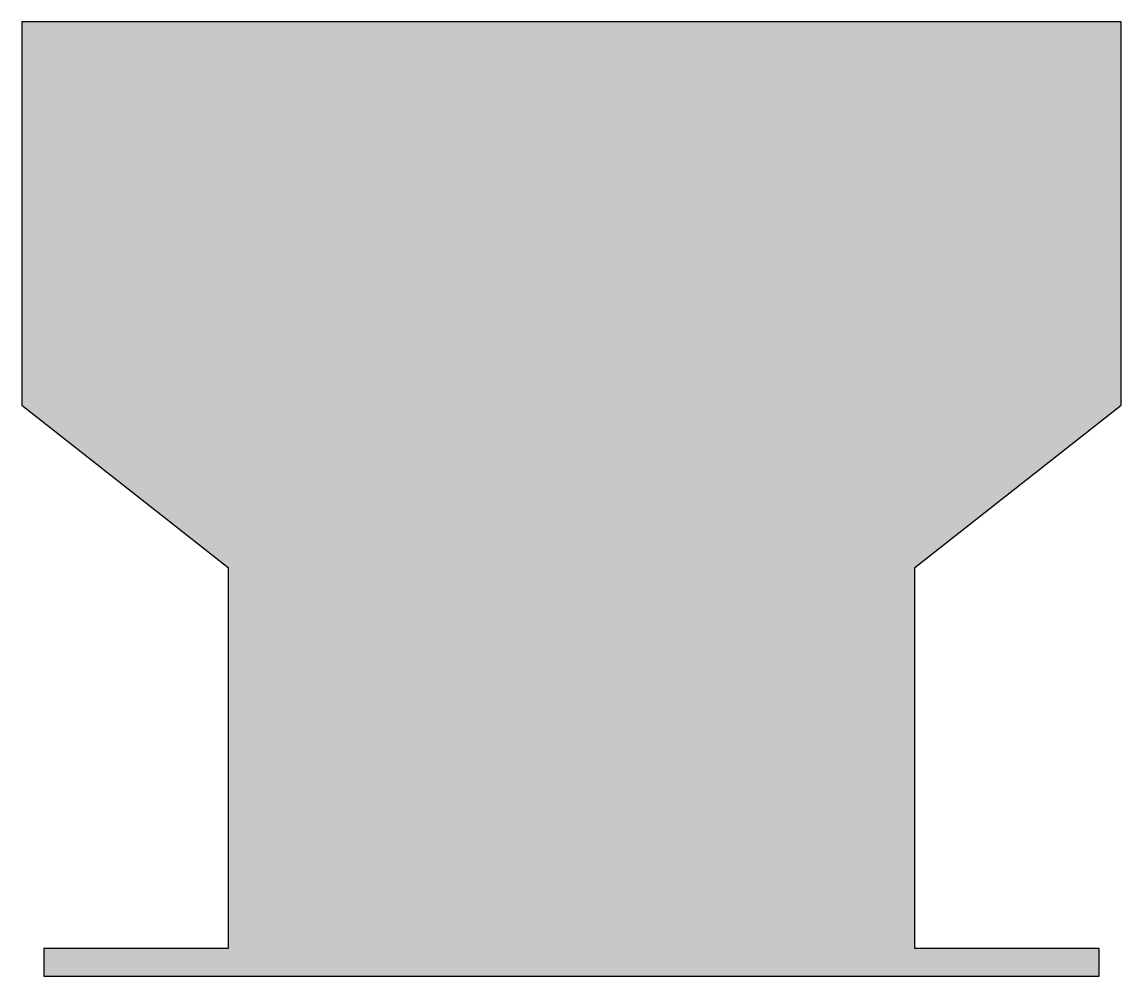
# Model space of a CAD drawing. Header units: metres. Extents: x -40 to 40, y -69.5 to 0.
import ezdxf

# ---------------------------------------------------------------- set-up
doc = ezdxf.new("R2010")
doc.units = ezdxf.units.M

# ---------------------------------------------------------------- blocks, each defined once
blk = doc.blocks.new('DI_PL_COL80_SOLT')
at = {"layer": 'MONTANTE'}
h = blk.add_hatch(color=256, dxfattribs=at)
h.dxf.hatch_style = 1
h.paths.add_polyline_path([(-40, -27.9), (-40, 0), (40, 0), (40, -27.9), (25, -39.7), (25, -40), (25, -67.45), (38.42, -67.45), (38.42, -69.45), (11, -69.45), (-11, -69.45), (-38.42, -69.45), (-38.42, -67.45), (-25, -67.45), (-25, -39.7)])
blk.add_lwpolyline([(38.42, -67.45), (25, -67.45), (25, -39.7), (40, -27.9), (40, 0), (-40, 0), (-40, -27.9), (-25, -39.7), (-25, -67.45), (-38.42, -67.45), (-38.42, -69.45), (-11, -69.45), (11, -69.45), (38.42, -69.45)], close=True, dxfattribs=at)

msp = doc.modelspace()

# ---------------------------------------------------------------- block references
msp.add_blockref('DI_PL_COL80_SOLT', (0, 0))

doc.saveas('drawing.dxf')
